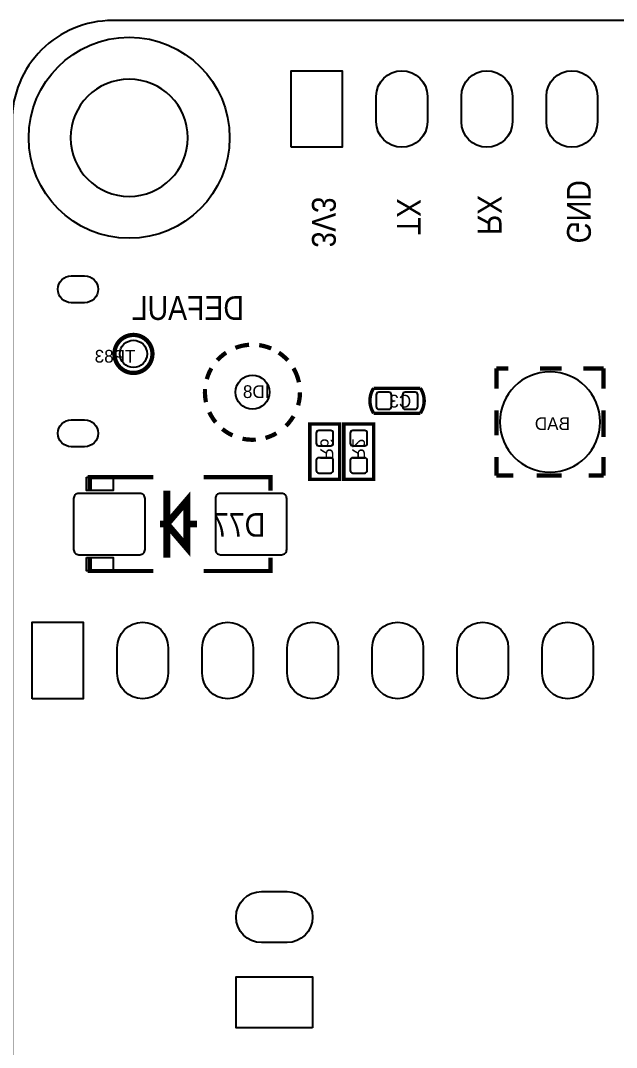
# Model space of a CAD drawing. Extents: x -91 to 82, y -70 to 91.
# Drawn here: x -3.25 to 14.56, y 21.84 to 52.5 of the extents above; entities that cross this region are included whole.
import ezdxf

# ---------------------------------------------------------------- set-up
doc = ezdxf.new("R2010")
doc.units = 0
for name, color, linetype in [('BG_OUTLINE', 254, 'CONTINUOUS'), ('BG_SILKSCREEN_BOTTOM', 6, 'CONTINUOUS'), ('PG_SILKSCREEN_BOTTOM', 143, 'CONTINUOUS'), ('PIN_BOTTOM', 1, 'CONTINUOUS'), ('RD_ASSEMBLY_BOTTOM', 2, 'CONTINUOUS')]:
    doc.layers.add(name, color=color, linetype=linetype)

msp = doc.modelspace()

# ---------------------------------------------------------------- linework, layer by layer
at = {"layer": 'BG_OUTLINE'}
msp.add_lwpolyline([(78.49997, -3.50012, 0.414214), (81.499964, -0.500126), (81.499964, 49.500028, 0.414214), (78.49997, 52.500022), (-0.500126, 52.500022, 0.414214), (-3.50012, 49.500028), (-3.50012, -0.500126, 0.414214), (-0.500126, -3.50012)], format="xyb", close=True, dxfattribs=at)
msp.add_lwpolyline([(1.75006, 48.999902, 1), (-1.75006, 48.999902, 1), (1.75006, 48.999902)], format="xyb", dxfattribs=at)
at = {"layer": 'PG_SILKSCREEN_BOTTOM'}
for points, const_width in [([(0.694944, 42.545, 1), (-0.440944, 42.545, 1), (0.694944, 42.545)], 0.127), ([(2.632202, 42.357294, -0.061338), (2.895346, 42.583608)], 0.127), ([(3.173222, 42.727372, -0.074119), (3.581908, 42.818304)], 0.127), ([(3.883914, 42.807636, -0.065827), (4.242308, 42.707052)], 0.127), ([(4.4704, 42.583354, -0.062613), (4.73837, 42.351706)], 0.127), ([(2.31775, 41.792144, -0.062517), (2.456434, 42.117518)], 0.127), ([(4.909312, 42.117264, -0.079392), (5.07111, 41.699434)], 0.127), ([(2.286, 41.148, -0.061689), (2.266188, 41.496488)], 0.127), ([(5.102606, 41.402, -0.069654), (5.047996, 41.01211)], 0.127), ([(7.3025, 40.77462, -0.294144), (7.3025, 41.52138)], 0.1016), ([(8.6995, 40.77462, 0.303708), (8.6995, 41.52138)], 0.1016), ([(2.294636, 41.104566, -0.007798), (2.286, 41.148)], 0.127), ([(2.584196, 40.50284, -0.063426), (2.393696, 40.806878)], 0.127), ([(4.909312, 40.686736, -0.064425), (4.686808, 40.398192)], 0.127), ([(3.087878, 40.11295, -0.063405), (2.78384, 40.303196)], 0.127), ([(4.398264, 40.175688, -0.062525), (4.07289, 40.037004)], 0.127), ([(3.784092, 39.985696, -0.0707), (3.385566, 40.013636)], 0.127)]:
    msp.add_lwpolyline(points, format="xyb", dxfattribs=dict(at, const_width=const_width))
for points, const_width in [([(10.973054, 42.112946), (11.323066, 42.112946)], 0.127), ([(10.973054, 41.512998), (10.973054, 42.112946)], 0.127), ([(12.273026, 42.112946), (12.923012, 42.112946)], 0.127), ([(13.572998, 42.112946), (14.172946, 42.112946)], 0.127), ([(14.172946, 42.112946), (14.172946, 41.512998)], 0.127), ([(8.6995, 41.52138), (7.3025, 41.52138)], 0.1016), ([(7.3025, 40.77462), (8.6995, 40.77462)], 0.1016), ([(10.973054, 40.11295), (10.973054, 40.863012)], 0.127), ([(14.172946, 40.863012), (14.172946, 40.062912)], 0.127), ([(6.2865, 38.7985), (6.2865, 40.4495), (5.3975, 40.4495), (5.3975, 38.7985), (6.2865, 38.7985)], 0.1016), ([(6.4135, 40.4495), (6.4135, 38.7985), (7.3025, 38.7985), (7.3025, 40.4495), (6.4135, 40.4495)], 0.1016), ([(10.973054, 38.913054), (10.973054, 39.462964)], 0.127), ([(14.172946, 39.462964), (14.172946, 38.913054)], 0.127), ([(11.472926, 38.913054), (10.973054, 38.913054)], 0.127), ([(12.923012, 38.913054), (12.17295, 38.913054)], 0.127), ([(14.172946, 38.913054), (13.723112, 38.913054)], 0.127), ([(-1.17602, 38.464744), (-1.17602, 38.865048), (0.7239, 38.865048)], 0.127), ([(2.224024, 38.865048), (4.22402, 38.865048), (4.22402, 38.464744)], 0.127), ([(0.924052, 37.465), (1.12395, 37.465), (1.723898, 38.165024), (1.723898, 36.764976), (1.12395, 37.465)], 0.2032), ([(1.12395, 38.464998), (1.12395, 36.465002)], 0.2032), ([(2.024126, 37.465), (1.723644, 37.465)], 0.2032), ([(0.7239, 36.064952), (-1.17602, 36.064952), (-1.17602, 36.465256)], 0.127), ([(4.22402, 36.465256), (4.22402, 36.064952), (2.224024, 36.064952)], 0.127)]:
    msp.add_lwpolyline(points, dxfattribs=dict(at, const_width=const_width))
msp.add_lwpolyline([(14.073124, 40.513, 1), (11.072876, 40.513, 1)], format="xyb", close=True, dxfattribs=at)
for points in [[(-1.27635, 38.865048), (-0.475996, 38.864286), (-0.475996, 38.464998), (-1.276096, 38.464998)], [(-1.27635, 36.46551), (-0.475996, 36.464748), (-0.475996, 36.064952), (-1.27635, 36.064952)]]:
    msp.add_lwpolyline(points, close=True, dxfattribs=at)
at = {"layer": 'PIN_BOTTOM'}
for points in [[(4.84378, 48.71593), (4.84378, 51.00193), (6.36778, 51.00193), (6.36778, 48.71593)], [(-2.89941, 32.250126), (-2.89941, 34.536126), (-1.37541, 34.536126), (-1.37541, 32.250126)], [(5.47878, 22.42693), (3.19278, 22.42693), (3.19278, 23.95093), (5.47878, 23.95093)]]:
    msp.add_lwpolyline(points, close=True, dxfattribs=at)
for points in [[(8.90778, 50.23993), (8.90778, 49.47793, -1), (7.38378, 49.47793), (7.38378, 50.23993, -1)], [(11.44778, 50.23993), (11.44778, 49.47793, -1), (9.92378, 49.47793), (9.92378, 50.23993, -1)], [(13.98778, 50.23993), (13.98778, 49.47793, -1), (12.46378, 49.47793), (12.46378, 50.23993, -1)], [(-1.330198, 44.075096), (-1.729994, 44.075096, -1), (-1.729994, 44.875196), (-1.330198, 44.875196, -1)], [(7.8359, 41.3258, 0.414214), (7.7597, 41.402), (7.4549, 41.402, 0.414214), (7.3787, 41.3258), (7.3787, 40.9702, 0.414214), (7.4549, 40.894), (7.7597, 40.894, 0.414214), (7.8359, 40.9702)], [(8.6233, 41.3258, 0.414214), (8.5471, 41.402), (8.2423, 41.402, 0.414214), (8.1661, 41.3258), (8.1661, 40.9702, 0.414214), (8.2423, 40.894), (8.5471, 40.894, 0.414214), (8.6233, 40.9702)], [(-1.330198, 39.774876), (-1.729994, 39.774876, -1), (-1.729994, 40.574976), (-1.330198, 40.574976, -1)], [(5.6642, 40.259, 0.414214), (5.588, 40.1828), (5.588, 39.878, 0.414214), (5.6642, 39.8018), (6.0198, 39.8018, 0.414214), (6.096, 39.878), (6.096, 40.1828, 0.414214), (6.0198, 40.259)], [(7.0358, 39.8018, 0.414214), (7.112, 39.878), (7.112, 40.1828, 0.414214), (7.0358, 40.259), (6.6802, 40.259, 0.414214), (6.604, 40.1828), (6.604, 39.878, 0.414214), (6.6802, 39.8018)], [(5.6642, 39.4462, 0.414214), (5.588, 39.37), (5.588, 39.0652, 0.414214), (5.6642, 38.989), (6.0198, 38.989, 0.414214), (6.096, 39.0652), (6.096, 39.37, 0.414214), (6.0198, 39.4462)], [(7.0358, 38.989, 0.414214), (7.112, 39.0652), (7.112, 39.37, 0.414214), (7.0358, 39.4462), (6.6802, 39.4462, 0.414214), (6.604, 39.37), (6.604, 39.0652, 0.414214), (6.6802, 38.989)], [(0.473964, 36.703), (0.473964, 38.227, 0.414214), (0.321564, 38.3794), (-1.507236, 38.3794, 0.414214), (-1.659636, 38.227), (-1.659636, 36.703, 0.414214), (-1.507236, 36.5506), (0.321564, 36.5506, 0.414214)], [(4.707636, 36.703), (4.707636, 38.227, 0.414214), (4.555236, 38.3794), (2.726436, 38.3794, 0.414214), (2.574036, 38.227), (2.574036, 36.703, 0.414214), (2.726436, 36.5506), (4.555236, 36.5506, 0.414214)], [(1.16459, 33.774126), (1.16459, 33.012126, -1), (-0.35941, 33.012126), (-0.35941, 33.774126, -1)], [(3.70459, 33.774126), (3.70459, 33.012126, -1), (2.18059, 33.012126), (2.18059, 33.774126, -1)], [(6.24459, 33.774126), (6.24459, 33.012126, -1), (4.72059, 33.012126), (4.72059, 33.774126, -1)], [(8.78459, 33.774126), (8.78459, 33.012126, -1), (7.26059, 33.012126), (7.26059, 33.774126, -1)], [(11.32459, 33.774126), (11.32459, 33.012126, -1), (9.80059, 33.012126), (9.80059, 33.774126, -1)], [(13.86459, 33.774126), (13.86459, 33.012126, -1), (12.34059, 33.012126), (12.34059, 33.774126, -1)], [(3.95478, 26.49093), (4.71678, 26.49093, -1), (4.71678, 24.96693), (3.95478, 24.96693, -1)]]:
    msp.add_lwpolyline(points, format="xyb", close=True, dxfattribs=at)
for centre, radius in [((0, 48.999902), 2.999994), ((0.127, 42.545), 0.4064), ((3.683, 41.402), 0.508)]:
    msp.add_circle(centre, radius, dxfattribs=at)

# ---------------------------------------------------------------- texts
at = {"layer": 'BG_SILKSCREEN_BOTTOM', "text_generation_flag": 2, "width": 0.892857}
for s, p in [('GND', (13.081, 45.847)), ('RX', (10.414, 46.101)), ('3V3', (5.461, 45.72)), ('TX', (8.001, 46.101))]:
    msp.add_text(s, height=0.7112, rotation=270, dxfattribs=at).set_placement(p)
msp.add_text('DEFAUL', height=0.7112, dxfattribs=at).set_placement((3.429, 43.561))
at = {"layer": 'RD_ASSEMBLY_BOTTOM', "text_generation_flag": 2}
for s, p in [('TP83', (0.18796, 42.28592)), ('ID8', (4.191, 41.22928)), ('C3', (8.42518, 40.9448)), ('BAD', (13.16736, 40.2717))]:
    msp.add_text(s, height=0.381, dxfattribs=at).set_placement(p)
for s, p in [('R6', (5.715, 39.37)), ('R2', (6.66242, 39.36746))]:
    msp.add_text(s, height=0.381, rotation=270, dxfattribs=at).set_placement(p)
at = {"layer": 'RD_ASSEMBLY_BOTTOM', "text_generation_flag": 2, "width": 0.892857}
msp.add_text('D77', height=0.7112, dxfattribs=at).set_placement((4.064, 37.084))

doc.saveas('drawing.dxf')
